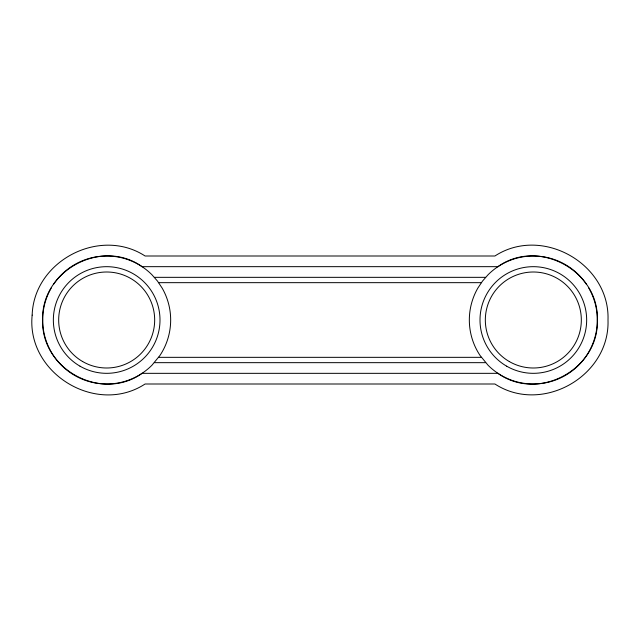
<?xml version="1.0" encoding="UTF-8"?>
<svg xmlns="http://www.w3.org/2000/svg" width="640" height="640" viewBox="0 0 640 640"><rect width="100%" height="100%" fill="white"/><g stroke="black" fill="none" stroke-linecap="round" stroke-linejoin="round"><path stroke-width="0.96" d="M142.224 266.784C102.064 237.744 40.84 270.472 42.672 320C40.84 369.528 102.064 402.256 142.224 373.216M497.776 266.784C537.936 237.744 599.16 270.472 597.328 320C599.16 369.528 537.936 402.256 497.776 373.216M142.032 266.664L497.968 266.664M154.352 277.336L485.648 277.336M158.608 282.664L481.392 282.664M158.608 357.336L481.392 357.336M154.352 362.664L485.648 362.664M142.032 373.336L497.968 373.336M51.248 288A64 64 0 0 0 151.928 365.256L159.88 355.552A64 64 0 0 0 162.096 288L157.448 281.04L151.928 274.744A64 64 0 0 0 53.456 284.448M588.752 288A64 64 0 0 1 488.072 365.256L480.12 355.552A64 64 0 0 1 477.904 288L482.552 281.04L488.072 274.744A64 64 0 0 1 586.544 284.448M32.16 315.12C26.16 373.176 96.208 415.96 145.08 384L494.92 384C542.024 414.728 610.04 376.176 608 320C610.04 263.824 542.024 225.272 494.92 256L145.08 256C99.704 226.48 33.808 261.032 32.16 315.12M82.672 361.568A48 48 0 0 0 154.672 320A48 48 0 0 0 82.672 278.432A48 48 0 0 0 82.672 361.568M80.008 366.184A53.336 53.336 0 0 0 160 320A53.336 53.336 0 0 0 80.008 273.816A53.336 53.336 0 0 0 80.008 366.184M509.328 361.568A48 48 0 0 0 581.328 320A48 48 0 0 0 509.328 278.432A48 48 0 0 0 509.328 361.568M506.664 366.184A53.336 53.336 0 0 0 586.664 320A53.336 53.336 0 0 0 506.664 273.816A53.336 53.336 0 0 0 506.664 366.184"/></g></svg>
